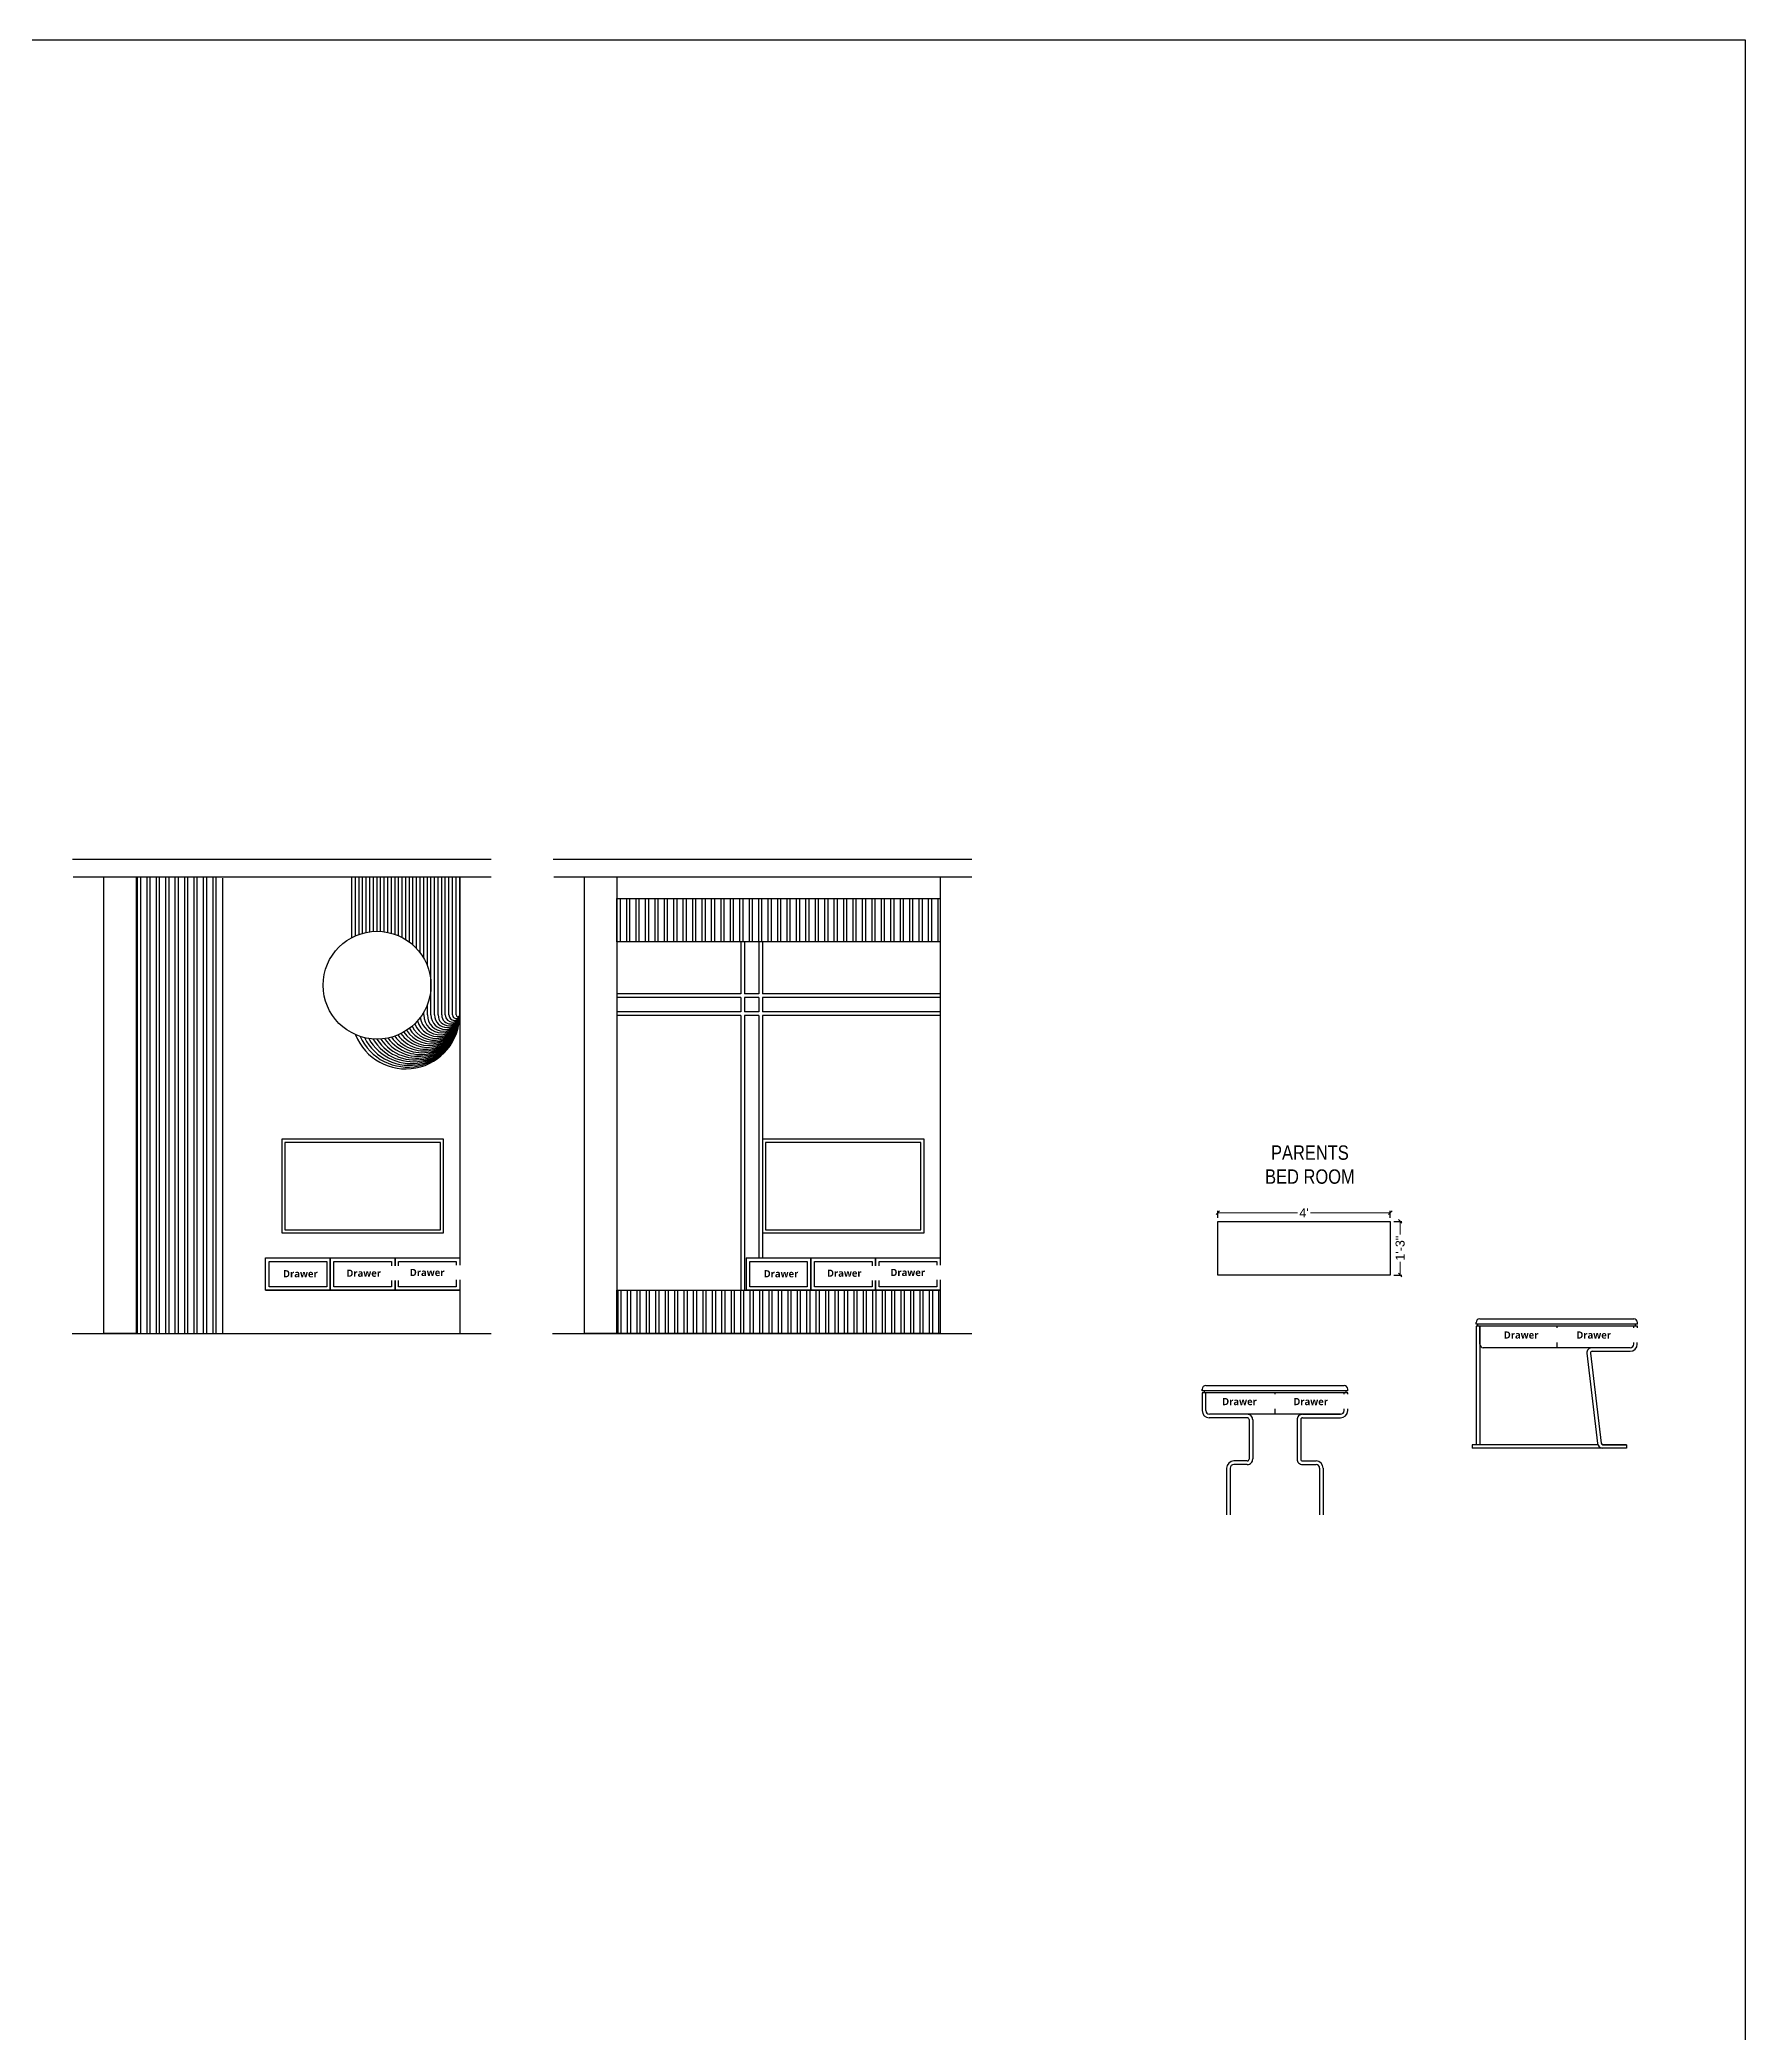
# Model space of a CAD drawing. Header units: millimetres. Extents: x 56222 to 3066687, y -650199 to -121287.
# Drawn here: x 146737 to 147212, y -179717 to -179163 of the extents above; entities that cross this region are included whole.
import ezdxf

# ---------------------------------------------------------------- set-up
doc = ezdxf.new("R2010")
doc.units = ezdxf.units.MM
doc.header["$MEASUREMENT"] = 0
doc.header["$PDMODE"] = 35
doc.layers.get('Defpoints').update_dxf_attribs({"color": 220})
for name, color, linetype, lineweight in [('dim05', 1, 'Continuous', 13), ('FIRST FLOOR ( TEXT )', 7, 'Continuous', 9), ('FURNITURE', 32, 'Continuous', 9), ('SECTION ( SLAB PLine )', 104, 'Continuous', 30), ('wall', 7, 'Continuous', 30), ('XX~SLAB ( BEAM )~ ( DIM )', 7, 'Continuous', 9)]:
    doc.layers.add(name, color=color, linetype=linetype, lineweight=lineweight)
doc.layers.add('str coll', color=6, linetype='Continuous')
doc.styles.add('Arial', font='arial.ttf')
doc.styles.add('KATHA', font='swissc.ttf')
doc.styles.get("Standard").update_dxf_attribs({"font": 'arial.ttf', "height": 6})
doc.dimstyles.new('ISO-25', dxfattribs={"dimtxt": 2.5, "dimasz": 1, "dimexe": 0.5, "dimexo": 1, "dimtad": 0, "dimdec": 1, "dimlunit": 4, "dimtxsty": 'Standard', "dimblk": 'OBLIQUE', "dimcen": 2.5, "dimclrd": 1, "dimclre": 1, "dimclrt": 5, "dimadec": 0, "dimazin": 0, "dimtfac": 1, "dimtdec": 1, "dimtmove": 0, "dimatfit": 3, "dimfxl": 1, "dimlwd": -1, "dimarcsym": 0})

# ---------------------------------------------------------------- blocks, each defined once
blk = doc.blocks.new('_Oblique')
at = {"layer": 'wall', "color": 0, "lineweight": -2}
blk.add_line((-0.5, -0.5), (0.5, 0.5), dxfattribs=at)
blk = doc.blocks.new('*D1081')
at = {"layer": 'Defpoints', "color": 0, "lineweight": 30, "transparency": 16777216}
for p in [(147112.89, -179489.07), (147064.92, -179491.47, -5511.46), (147112.89, -179491.47, -5511.46)]:
    blk.add_point(p, dxfattribs=at)
at = {"layer": 'dim05', "color": 1, "linetype": 'Continuous', "lineweight": -2, "transparency": 16777216}
for p, q in [((147064.92, -179490.47), (147064.92, -179488.57)), ((147112.89, -179490.47), (147112.89, -179488.57))]:
    blk.add_line(p, q, dxfattribs=at)
at = {"layer": 'dim05', "color": 1, "linetype": 'Continuous', "transparency": 16777216}
for p, q in [((147064.92, -179489.07), (147087.08, -179489.07)), ((147112.89, -179489.07), (147090.74, -179489.07))]:
    blk.add_line(p, q, dxfattribs=at)
at = {"layer": 'dim05', "color": 1, "transparency": 16777216, "rotation": 180}
blk.add_blockref('_Oblique', (147064.92, -179489.07), dxfattribs=at)
at = {"layer": 'dim05', "color": 1, "transparency": 16777216}
blk.add_blockref('_Oblique', (147112.89, -179489.07), dxfattribs=at)
at = {"layer": 'dim05', "color": 5, "lineweight": 25, "transparency": 16777216, "insert": (147088.91, -179489.07), "char_height": 2.5, "attachment_point": 5, "style": 'Arial'}
blk.add_mtext("4'", dxfattribs=at)
blk = doc.blocks.new('*D1082')
at = {"layer": 'Defpoints', "color": 0, "lineweight": 30, "transparency": 16777216}
for p in [(147112.89, -179491.47), (147112.89, -179506.41, -5511.46), (147115.65, -179506.41)]:
    blk.add_point(p, dxfattribs=at)
at = {"layer": 'dim05', "color": 1, "linetype": 'Continuous', "lineweight": -2, "transparency": 16777216}
for p, q in [((147113.89, -179491.47), (147116.15, -179491.47)), ((147113.89, -179506.41), (147116.15, -179506.41))]:
    blk.add_line(p, q, dxfattribs=at)
at = {"layer": 'dim05', "color": 1, "linetype": 'Continuous', "transparency": 16777216}
for p, q in [((147115.65, -179491.47), (147115.65, -179495.11)), ((147115.65, -179506.41), (147115.65, -179502.77))]:
    blk.add_line(p, q, dxfattribs=at)
at = {"layer": 'dim05', "color": 1, "transparency": 16777216}
for p, rotation in [((147115.65, -179491.47), 90), ((147115.65, -179506.41), 270)]:
    blk.add_blockref('_Oblique', p, dxfattribs=dict(at, rotation=rotation))
at = {"layer": 'dim05', "color": 5, "lineweight": 25, "transparency": 16777216, "insert": (147115.65, -179498.94), "char_height": 2.5, "attachment_point": 5, "rotation": 90, "style": 'Arial'}
blk.add_mtext('1\'-3"', dxfattribs=at)

msp = doc.modelspace()

# ---------------------------------------------------------------- hatches: boundary and pattern name
at = {"layer": 'FURNITURE', "lineweight": 25}
h = msp.add_hatch(dxfattribs=at)
h.set_pattern_fill('ANSI32', color=256, scale=7, angle=45)
h.set_pattern_definition([(90, (146787.998, -179522.6515), (-2.625, 0), []), (90, (146788.873, -179521.7765), (-2.625, 0), [])])
h.paths.add_polyline_path([(146787.9981, -179395.6515), (146764, -179395.6515), (146764, -179522.6515), (146787.9981, -179522.6515)])
h = msp.add_hatch(dxfattribs=at)
h.set_pattern_fill('ANSI32', color=256, scale=7, angle=45)
h.set_pattern_definition([(90, (146937.2159, -179413.6515), (-2.625, 0), []), (90, (146938.0909, -179412.7765), (-2.625, 0), [])])
h.paths.add_polyline_path([(146987.7169, -179401.6515), (146897.7169, -179401.6515), (146897.7169, -179413.6515), (146987.7169, -179413.6515)])

# ---------------------------------------------------------------- linework, layer by layer
for p, q in [((146787.9981, -179395.9555), (146787.9981, -179522.6515)), ((146824, -179412.5005), (146824, -179395.6515)), ((146825, -179412.0193), (146825, -179395.6515)), ((146826, -179411.6249), (146826, -179395.6515)), ((146827, -179411.3102), (146827, -179395.6515)), ((146828, -179411.0701), (146828, -179395.6515)), ((146829, -179410.9009), (146829, -179395.6515)), ((146830, -179410.8004), (146830, -179395.6515)), ((146831, -179410.767), (146831, -179395.6515)), ((146832, -179410.8004), (146832, -179395.6515)), ((146833, -179410.9009), (146833, -179395.6515)), ((146834, -179411.0701), (146834, -179395.6515)), ((146835, -179411.3102), (146835, -179395.6515)), ((146836, -179411.6249), (146836, -179395.6515)), ((146837, -179412.0193), (146837, -179395.6515)), ((146838, -179412.5005), (146838, -179395.6515)), ((146839, -179413.0784), (146839, -179395.6515)), ((146840, -179413.767), (146840, -179395.6515)), ((146841, -179414.5867), (146841, -179395.6515)), ((146842, -179415.569), (146842, -179395.6515)), ((146843, -179416.767), (146843, -179395.6515)), ((146844, -179418.2837), (146844, -179395.6515)), ((146845, -179420.3818), (146845, -179395.6515)), ((146846, -179434.0491), (146846, -179395.6515)), ((146847, -179434.0491), (146847, -179395.6515)), ((146848, -179434.0491), (146848, -179395.6515)), ((146849, -179434.0491), (146849, -179395.6515)), ((146850, -179434.0491), (146850, -179395.6515)), ((146851, -179434.0491), (146851, -179395.6515)), ((146852, -179434.0491), (146852, -179395.6515)), ((146853, -179434.0491), (146853, -179395.6515)), ((146854, -179434.0491), (146854, -179395.6515)), ((146932.2159, -179413.6515), (146932.2159, -179428.2037)), ((146933.2159, -179413.6515), (146933.2159, -179428.2037)), ((146937.2159, -179413.6515), (146937.2159, -179428.2037)), ((146938.2159, -179413.6515), (146938.2159, -179428.2037)), ((146932.2159, -179428.2037), (146897.7169, -179428.2037)), ((146937.2159, -179428.2037), (146933.2159, -179428.2037)), ((146987.7169, -179428.2037), (146938.2159, -179428.2037)), ((146844, -179434.0491), (146844, -179433.2503)), ((146845, -179434.0491), (146845, -179431.1522)), ((146932.2159, -179429.2037), (146897.7169, -179429.2037)), ((146932.2159, -179433.2037), (146897.7169, -179433.2037)), ((146932.2159, -179434.2037), (146897.7169, -179434.2037)), ((146932.2159, -179429.2037), (146932.2159, -179433.2037)), ((146932.2159, -179434.2037), (146932.2159, -179510.6515)), ((146933.2159, -179429.2037), (146933.2159, -179433.2037)), ((146937.2159, -179429.2037), (146933.2159, -179429.2037)), ((146937.2159, -179433.2037), (146933.2159, -179433.2037)), ((146937.2159, -179434.2037), (146933.2159, -179434.2037)), ((146933.2159, -179434.2037), (146933.2159, -179510.6515)), ((146937.2159, -179429.2037), (146937.2159, -179433.2037)), ((146987.7169, -179429.2037), (146938.2159, -179429.2037)), ((146938.2159, -179429.2037), (146938.2159, -179433.2037)), ((146987.7169, -179433.2037), (146938.2159, -179433.2037)), ((146987.7169, -179434.2037), (146938.2159, -179434.2037))]:
    msp.add_line(p, q, dxfattribs=at)
at = {"layer": 'FURNITURE', "lineweight": 30}
for p, q in [((146800, -179501.6515), (146854, -179501.6515)), ((146800, -179510.6515), (146800, -179501.6515)), ((146800, -179510.6515), (146800, -179501.6515)), ((146801, -179509.6515), (146801, -179502.6515)), ((146835, -179502.6515), (146835, -179509.6515)), ((146836, -179501.6515), (146854, -179501.6515)), ((146836, -179510.6515), (146836, -179501.6515)), ((146836, -179501.6515), (146836, -179510.6515)), ((146837, -179502.6515), (146853, -179502.6515)), ((146837, -179509.6515), (146837, -179502.6515)), ((146853, -179502.6515), (146853, -179509.6515)), ((146854, -179501.6515), (146854, -179510.6515)), ((146933.7169, -179501.6515), (146987.7169, -179501.6515)), ((146933.7169, -179501.6515), (146933.7169, -179510.6515)), ((146934.7169, -179509.6515), (146934.7169, -179502.6515)), ((146968.7169, -179502.6515), (146968.7169, -179509.6515)), ((146969.7169, -179501.6515), (146987.7169, -179501.6515)), ((146969.7169, -179510.6515), (146969.7169, -179501.6515)), ((146969.7169, -179501.6515), (146969.7169, -179510.6515)), ((146970.7169, -179502.6515), (146986.7169, -179502.6515)), ((146970.7169, -179509.6515), (146970.7169, -179502.6515)), ((146986.7169, -179502.6515), (146986.7169, -179509.6515)), ((146987.7169, -179501.6515), (146987.7169, -179510.6515)), ((146800, -179510.6515), (146854, -179510.6515)), ((146854, -179510.6515), (146836, -179510.6515)), ((146853, -179509.6515), (146837, -179509.6515)), ((146933.7169, -179510.6515), (146987.7169, -179510.6515)), ((146987.7169, -179510.6515), (146969.7169, -179510.6515)), ((146986.7169, -179509.6515), (146970.7169, -179509.6515)), ((147136.7894, -179520.1175, -5511.4584), (147136.7894, -179519.6175, -5511.4584)), ((147181.6435, -179520.1175, -5511.4584), (147136.7894, -179520.1175, -5511.4584)), ((147136.7894, -179520.1175, -5511.4584), (147136.7894, -179520.1175, -5511.4584)), ((147181.6435, -179520.6175, -5511.4584), (147136.7894, -179520.6175, -5511.4584)), ((147136.7894, -179520.6175, -5511.4584), (147136.7894, -179553.6175, -5511.4584)), ((147137.2894, -179520.6175, -5511.4584), (147137.2894, -179520.1175, -5511.4584)), ((147137.7894, -179518.6175, -5511.4584), (147180.6435, -179518.6175, -5511.4584)), ((147137.7924, -179525.6181, -5511.4584), (147137.7894, -179520.6175, -5511.4584)), ((147137.7894, -179520.6175, -5511.4584), (147137.7894, -179553.6175, -5511.4584)), ((147159.2164, -179520.6175, -5511.4584), (147159.2164, -179526.6175, -5511.4584)), ((147180.6405, -179525.618, -5511.4584), (147180.6436, -179520.6175, -5511.4584)), ((147181.1435, -179520.6175, -5511.4584), (147181.1435, -179520.1175, -5511.4584)), ((147181.6405, -179525.6185, -5511.4584), (147181.6436, -179520.618, -5511.4584)), ((147181.6435, -179520.1175, -5511.4584), (147181.6435, -179519.6175, -5511.4584)), ((147181.6435, -179520.1175, -5511.4584), (147181.6435, -179520.1175, -5511.4584)), ((147179.6405, -179526.6175, -5511.4584), (147138.7924, -179526.6175, -5511.4584)), ((147167.573, -179528.1865, -5511.4584), (147170.5783, -179553.2356, -5511.4584)), ((147168.5714, -179528.1176, -5511.4584), (147171.5756, -179553.1608, -5511.4584)), ((147169.0714, -179527.6175, -5511.4584), (147179.6405, -179527.6175, -5511.4584)), ((147060.5631, -179538.6395, 0), (147060.5631, -179538.1395, 0)), ((147060.5631, -179538.1395, 0), (147060.5631, -179538.6395, 0)), ((147101.0644, -179538.6395, 0), (147060.5631, -179538.6395, 0)), ((147060.5631, -179538.6395, 0), (147060.5631, -179538.6395, 0)), ((147101.0642, -179539.1395, 0), (147060.5631, -179539.1395, 0)), ((147060.5631, -179539.1395, 0), (147060.5631, -179544.1395, 0)), ((147061.095, -179538.6395, 0), (147061.095, -179539.1395, 0)), ((147061.5631, -179537.1395, 0), (147100.0644, -179537.1395, 0)), ((147061.566, -179544.1401, 0), (147061.5631, -179539.1395, 0)), ((147080.8137, -179539.1395, 0), (147080.8137, -179545.1395, 0)), ((147100.0615, -179544.14, 0), (147100.0646, -179539.1395, 0)), ((147101.0615, -179544.1405, 0), (147101.0642, -179539.1395, 0)), ((147101.0644, -179538.6395, 0), (147101.0644, -179538.1395, 0)), ((147101.0644, -179538.6395, 0), (147101.0644, -179538.6395, 0)), ((147099.0615, -179545.1395, 0), (147062.566, -179545.1395, 0)), ((147073.6351, -179546.6396, 0), (147073.6351, -179557.6394, 0)), ((147074.6335, -179546.7084), (147074.6351, -179557.6393)), ((147086.994, -179546.7084, 0), (147086.9924, -179557.6393, 0)), ((147087.9924, -179546.6396, 0), (147087.9924, -179557.6394, 0)), ((147088.4924, -179546.1395, 0), (147099.0615, -179546.1395, 0)), ((147146.3614, -179553.6175, -5511.4584), (147135.6856, -179553.6175, -5511.4584)), ((147135.6856, -179553.6175, -5511.4584), (147135.6856, -179554.6175, -5511.4584)), ((147146.3591, -179553.6175, -5511.4584), (147135.6856, -179553.6175, -5511.4584)), ((147146.3614, -179554.6175, -5511.4584), (147135.6856, -179554.6175, -5511.4584)), ((147170.6595, -179553.6175, -5511.4584), (147136.7894, -179553.6175, -5511.4584)), ((147172.0737, -179554.6175, -5511.4584), (147146.3591, -179554.6175, -5511.4584)), ((147172.0714, -179553.6175, -5511.4584), (147178.642, -179553.6175, -5511.4584)), ((147178.642, -179554.6175, -5511.4584), (147172.0714, -179554.6175, -5511.4584)), ((147178.642, -179553.6175, -5511.4584), (147172.0737, -179553.6175, -5511.4584)), ((147178.642, -179553.6175, -5511.4584), (147178.642, -179554.6175, -5511.4584)), ((147067.3764, -179560.1395, 0), (147067.3764, -179573.1395, 0)), ((147068.3764, -179560.1395, 0), (147068.3764, -179573.1395, 0)), ((147073.1351, -179558.1395, 0), (147069.3764, -179558.1395, 0)), ((147073.1351, -179559.1395, 0), (147069.3764, -179559.1395, 0)), ((147088.4924, -179558.1395, 0), (147092.2511, -179558.1395, 0)), ((147088.4924, -179559.1395, 0), (147092.2511, -179559.1395, 0)), ((147093.2511, -179560.1395, 0), (147093.2511, -179573.1395, 0)), ((147094.2511, -179560.1395, 0), (147094.2511, -179573.1395, 0))]:
    msp.add_line(p, q, dxfattribs=at)
at = {"layer": 'FURNITURE', "lineweight": 25}
msp.add_lwpolyline([(146897.7169, -179401.6515), (146987.7169, -179401.6515), (146987.7169, -179413.6515), (146897.7169, -179413.6515)], close=True, dxfattribs=at)
at = {"layer": 'FURNITURE', "color": 252, "lineweight": 25, "true_color": 0x939598}
for points in [[(146804.4989, -179494.6785), (146849.5011, -179494.6785), (146849.5011, -179468.6246), (146804.4989, -179468.6246)], [(146805.3871, -179493.7903), (146848.6129, -179493.7903), (146848.6129, -179469.5128), (146805.3871, -179469.5128)], [(146938.2159, -179494.6785), (146983.218, -179494.6785), (146983.218, -179468.6246), (146938.2159, -179468.6246)], [(146939.1041, -179493.7903), (146982.3298, -179493.7903), (146982.3298, -179469.5128), (146939.1041, -179469.5128)]]:
    msp.add_lwpolyline(points, close=True, dxfattribs=at)
at = {"layer": 'FURNITURE', "lineweight": 30, "elevation": -5511.4584}
msp.add_lwpolyline([(147064.9249, -179506.4096), (147064.9249, -179491.469), (147112.8941, -179491.469), (147112.8941, -179506.4096)], close=True, dxfattribs=at)
at = {"layer": 'FURNITURE', "lineweight": 25}
msp.add_circle((146831, -179425.767), 15, dxfattribs=at)
for centre, radius, start in [((146839, -179434.0491), 15, 201.436367), ((146839.5, -179434.0491), 14.5, 204.251784), ((146840, -179434.0491), 14, 206.760881), ((146840.5, -179434.0491), 13.5, 208.97061), ((146841, -179434.0491), 13, 210.885807), ((146841.5, -179434.0491), 12.5, 212.508805), ((146842, -179434.0491), 12, 213.838974), ((146842.5, -179434.0491), 11.5, 214.872157), ((146843, -179434.0491), 11, 215.599935), ((146843.5, -179434.0491), 10.5, 216.008623), ((146844, -179434.0491), 10, 216.077872), ((146844.5, -179434.0491), 9.5, 215.778625), ((146845, -179434.0491), 9, 215.070074), ((146845.5, -179434.0491), 8.5, 213.894889), ((146846, -179434.0491), 8, 212.171442), ((146846.5, -179434.0491), 7.5, 209.780245), ((146847, -179434.0491), 7, 206.538313), ((146847.5, -179434.0491), 6.5, 202.144637), ((146848, -179434.0491), 6, 196.041652), ((146848.5, -179434.0491), 5.5, 186.934373), ((146849, -179434.0491), 5, 180), ((146849.5, -179434.0491), 4.5, 180), ((146850, -179434.0491), 4, 180), ((146850.5, -179434.0491), 3.5, 180), ((146851, -179434.0491), 3, 180), ((146851.5, -179434.0491), 2.5, 180), ((146852, -179434.0491), 2, 180), ((146852.5, -179434.0491), 1.5, 180), ((146853, -179434.0491), 1, 180), ((146853.5, -179434.0491), 0.5, 180)]:
    msp.add_arc(centre, radius, start, 0, dxfattribs=at)
at = {"layer": 'FURNITURE', "lineweight": 30}
for centre, radius, start, end in [((147137.7894, -179519.6175, -5511.4584), 1, 90, 180), ((147180.6435, -179519.6175, -5511.4584), 1, 0, 90), ((147138.7924, -179525.6175, -5511.4578), 1, 180.03396, 270), ((147169.0714, -179528.1175, -5511.4594), 1.5, 90, 182.6348), ((147169.0714, -179528.1175, -5511.4594), 0.5, 90, 180.007749), ((147061.5631, -179538.1395, 0), 1, 90, 180), ((147100.0644, -179538.1395, 0), 1, 0, 90), ((147062.566, -179544.1395, 0.0006), 1, 180.03396, 270), ((147088.4924, -179546.6395, -0.0011), 1.5, 90, 182.6348), ((147088.4924, -179546.6395, -0.0011), 0.5, 90, 180.007749), ((147069.3764, -179560.1395, 0.0001), 2, 90, 180), ((147069.3764, -179560.1395, -0.0003), 1, 90, 180), ((147073.1351, -179557.6395, 0.0011), 1.5, 270, 2.6348), ((147073.1351, -179557.6395, 0.0011), 0.5, 270, 0.007749), ((147088.4924, -179557.6395, -0.0011), 1.5, 177.3652, 270), ((147088.4924, -179557.6395, -0.0011), 0.5, 179.992251, 270), ((147092.2511, -179560.1395, 0.0002), 2, 0, 90), ((147092.2511, -179560.1395, 0.0002), 1, 0, 90)]:
    msp.add_arc(centre, radius, start, end, dxfattribs=at)
at = {"layer": 'FURNITURE', "lineweight": 30, "extrusion": (1.1746e-08, 5.10328e-09, 1)}
for radius in [1.5, 0.5]:
    msp.add_arc((147172.0738, -179553.1175, -5511.4575), radius, 184.972372, 270, dxfattribs=at)
at = {"layer": 'SECTION ( SLAB PLine )', "color": 1}
for p, q in [((146746.291, -179390.6515), (146862.7555, -179390.6515)), ((146880.008, -179390.6515), (146996.4725, -179390.6515)), ((146746.4429, -179395.6515), (146862.7555, -179395.6515)), ((146880.1598, -179395.6515), (146996.4725, -179395.6515)), ((146746.1438, -179522.6515), (146862.7555, -179522.6515)), ((146879.8607, -179522.6515), (146996.4725, -179522.6515))]:
    msp.add_line(p, q, dxfattribs=at)
at = {"layer": 'str coll', "lineweight": 30}
msp.add_line((146897.7169, -179401.6515), (146987.7169, -179401.6515), dxfattribs=at)
at = {"layer": 'XX~SLAB ( BEAM )~ ( DIM )', "lineweight": 30}
for p, q in [((146854, -179395.6515), (146854, -179522.6515)), ((146987.7169, -179395.6515), (146987.7169, -179522.6515))]:
    msp.add_line(p, q, dxfattribs=at)
for points in [[(146755, -179395.6515), (146764, -179395.6515), (146764, -179522.6515), (146755, -179522.6515)], [(146888.7169, -179395.6515), (146897.7169, -179395.6515), (146897.7169, -179522.6515), (146888.7169, -179522.6515)]]:
    msp.add_lwpolyline(points, close=True, dxfattribs=at)

# ---------------------------------------------------------------- texts
at = {"layer": 'FIRST FLOOR ( TEXT )', "insert": (147090.5446, -179475.703), "char_height": 4, "attachment_point": 5, "style": 'KATHA'}
msp.add_mtext('PARENTS \\PBED ROOM', dxfattribs=at)

# ---------------------------------------------------------------- dimensions: what is measured, and where the dimension line sits
at = {"layer": 'dim05', "color": 27, "lineweight": 25, "true_color": 0x7d5120}
dim = msp.add_linear_dim(base=(147112.8941, -179489.0695), p1=(147064.9249, -179491.469, -5511.4584), p2=(147112.8941, -179491.469, -5511.4584), dimstyle='ISO-25', override={"dimtxsty": 'Arial'}, dxfattribs=at)
dim.commit()
dim.dimension.update_dxf_attribs({"geometry": '*D1081', "text_midpoint": (147088.9095, -179489.0695)})
dim = msp.add_linear_dim(base=(147115.6452, -179506.4096), p1=(147112.8941, -179491.469), p2=(147112.8941, -179506.4096, -5511.4584), angle=90, dimstyle='ISO-25', override={"dimtxsty": 'Arial'}, dxfattribs=at)
dim.commit()
dim.dimension.update_dxf_attribs({"geometry": '*D1082', "text_midpoint": (147115.6452, -179498.9393)})

# ---------------------------------------------------------------- next in the draw order: texts
at = {"char_height": 2, "width": 19.519629, "attachment_point": 7, "bg_fill": 2}
for s, insert in [('{\\fMalgun Gothic|b1|i0|c0|p34;Drawer}', (146804.87, -179507.0753)), ('{\\fMalgun Gothic|b1|i0|c0|p34;Drawer}', (146938.587, -179507.0753)), ('{\\fMalgun Gothic|b1|i0|c0|p34;Drawer }', (147164.6901, -179524.1259, 0)), ('{\\fMalgun Gothic|b1|i0|c0|p34;Drawer }', (147085.9521, -179542.6479, 5511.4584))]:
    msp.add_mtext(s, dxfattribs=dict(at, insert=insert))

# ---------------------------------------------------------------- next in the draw order: linework, layer by layer
at = {"layer": 'FURNITURE', "lineweight": 25}
for p, q in [((146937.2159, -179434.2037), (146937.2159, -179501.6515)), ((146938.2159, -179434.2037), (146938.2159, -179501.6515))]:
    msp.add_line(p, q, dxfattribs=at)
at = {"layer": 'FURNITURE', "lineweight": 30}
for p, q in [((146800, -179501.6515), (146818, -179501.6515)), ((146801, -179502.6515), (146817, -179502.6515)), ((146817, -179502.6515), (146817, -179509.6515)), ((146818, -179501.6515), (146836, -179501.6515)), ((146818, -179510.6515), (146818, -179501.6515)), ((146818, -179501.6515), (146818, -179510.6515)), ((146819, -179502.6515), (146835, -179502.6515)), ((146819, -179509.6515), (146819, -179502.6515)), ((146933.7169, -179501.6515), (146951.7169, -179501.6515)), ((146934.7169, -179502.6515), (146950.7169, -179502.6515)), ((146950.7169, -179502.6515), (146950.7169, -179509.6515)), ((146951.7169, -179501.6515), (146969.7169, -179501.6515)), ((146951.7169, -179510.6515), (146951.7169, -179501.6515)), ((146951.7169, -179501.6515), (146951.7169, -179510.6515)), ((146952.7169, -179502.6515), (146968.7169, -179502.6515)), ((146952.7169, -179509.6515), (146952.7169, -179502.6515)), ((146818, -179510.6515), (146800, -179510.6515)), ((146817, -179509.6515), (146801, -179509.6515)), ((146836, -179510.6515), (146818, -179510.6515)), ((146835, -179509.6515), (146819, -179509.6515)), ((146951.7169, -179510.6515), (146933.7169, -179510.6515)), ((146950.7169, -179509.6515), (146934.7169, -179509.6515)), ((146969.7169, -179510.6515), (146951.7169, -179510.6515)), ((146968.7169, -179509.6515), (146952.7169, -179509.6515)), ((147100.5879, -179539.1395, 0), (147100.5879, -179538.6395, 0))]:
    msp.add_line(p, q, dxfattribs=at)
for centre, radius in [((147179.6405, -179525.6175, -5511.4578), 1), ((147179.6405, -179525.6175, -5511.4578), 2), ((147099.0615, -179544.1395, 0.0006), 1), ((147099.0615, -179544.1395, 0.0006), 2)]:
    msp.add_arc(centre, radius, 270, 359.971699, dxfattribs=at)

# ---------------------------------------------------------------- next in the draw order: texts
at = {"char_height": 2, "attachment_point": 7, "bg_fill": 2}
for insert, width in [((147144.5034, -179524.1259, 0), 19.519629), ((147066.1528, -179542.6479, 5511.4584), 22.636076)]:
    msp.add_mtext('{\\fMalgun Gothic|b1|i0|c0|p34;Drawer }', dxfattribs=dict(at, insert=insert, width=width))

# ---------------------------------------------------------------- next in the draw order: linework, layer by layer
at = {"layer": 'FURNITURE', "lineweight": 30}
for p, q in [((147073.1351, -179545.1395, 0), (147062.566, -179545.1395, 0)), ((147088.4924, -179545.1395, 0), (147099.0615, -179545.1395, 0)), ((147073.1351, -179546.1395, 0), (147062.5631, -179546.1395, 0))]:
    msp.add_line(p, q, dxfattribs=at)
for centre, radius, start, end in [((147062.5631, -179544.1395, -0.0002), 2, 180, 270), ((147073.1351, -179546.6395, 0.0011), 1.5, 357.3652, 90), ((147073.1351, -179546.6395, 0.0011), 0.5, 359.992251, 90)]:
    msp.add_arc(centre, radius, start, end, dxfattribs=at)

# ---------------------------------------------------------------- next in the draw order: texts
at = {"char_height": 2, "width": 19.519629, "attachment_point": 7, "bg_fill": 2}
for insert in [(146822.4851, -179506.924), (146956.202, -179506.924)]:
    msp.add_mtext('{\\fMalgun Gothic|b1|i0|c0|p34;Drawer}', dxfattribs=dict(at, insert=insert))

# ---------------------------------------------------------------- next in the draw order: hatches: boundary and pattern name
at = {"layer": 'FURNITURE', "lineweight": 25}
h = msp.add_hatch(dxfattribs=at)
h.set_pattern_fill('ANSI32', color=256, scale=7, angle=45)
h.set_pattern_definition([(90, (146932.2159, -179510.6515), (-2.625, 0), []), (90, (146933.0909, -179509.7765), (-2.625, 0), [])])
h.paths.add_polyline_path([(146987.7169, -179510.6515), (146897.7169, -179510.6515), (146897.7169, -179522.6515), (146987.7169, -179522.6515)])

# ---------------------------------------------------------------- next in the draw order: linework, layer by layer
msp.add_lwpolyline([(146897.7169, -179510.6515), (146987.7169, -179510.6515), (146987.7169, -179522.6515), (146897.7169, -179522.6515)], close=True, dxfattribs=at)

# ---------------------------------------------------------------- next in the draw order: texts
at = {"char_height": 2, "width": 19.519629, "attachment_point": 7, "bg_fill": 2}
for insert in [(146840.1329, -179506.7235), (146973.8499, -179506.7235)]:
    msp.add_mtext('{\\fMalgun Gothic|b1|i0|c0|p34;Drawer}', dxfattribs=dict(at, insert=insert))

# ---------------------------------------------------------------- next in the draw order: linework, layer by layer
at = {"layer": 'FURNITURE', "color": 242, "lineweight": 30, "true_color": 0xcd2027}
msp.add_lwpolyline([(145601.2017, -179162.7165), (147211.6406, -179162.7165), (147211.6406, -180271.4307), (145601.2017, -180271.4307)], close=True, dxfattribs=at)

doc.saveas('drawing.dxf')
